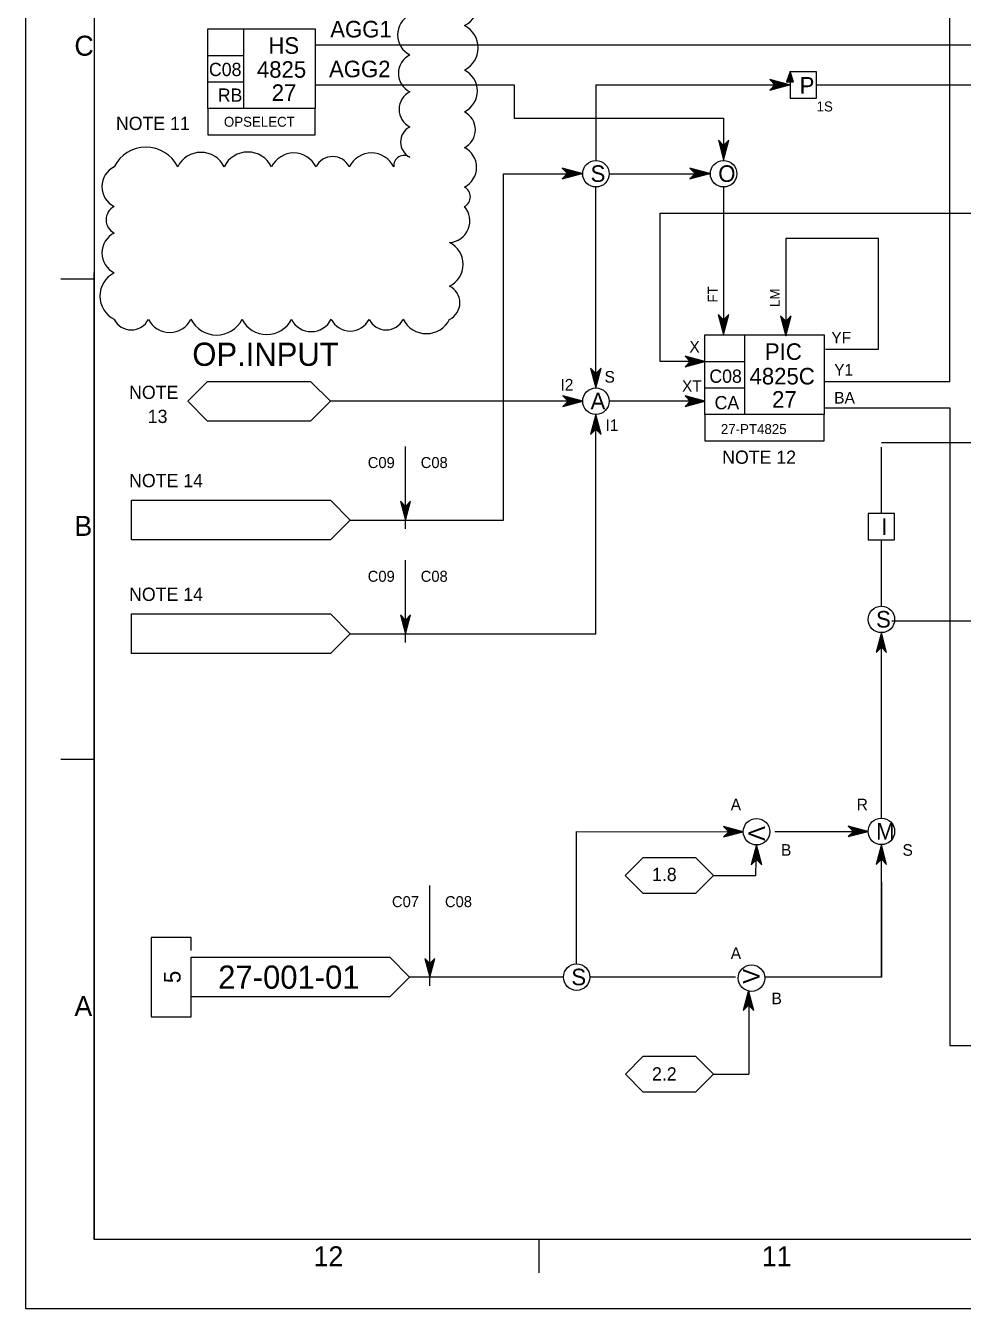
# Model space of a CAD drawing. Extents: x 0 to 841, y 0 to 594.
# Drawn here: x 0 to 141.6, y 0 to 193.6 of the extents above; entities that cross this region are included whole.
import ezdxf

# ---------------------------------------------------------------- set-up
doc = ezdxf.new("R2010")
doc.units = 0
for name, color, linetype in [('01-LIN-025-A', 7, 'Continuous'), ('03-LIN-025-C', 7, 'Continuous'), ('09-LIN-050-B', 7, 'Continuous'), ('12-LIN-100-A', 7, 'Continuous'), ('36-TXT-035', 7, 'Continuous'), ('43-', 7, 'Continuous'), ('45-', 7, 'Continuous'), ('46-', 7, 'Continuous'), ('48-BOR-018', 7, 'Continuous'), ('50-REV-035-TRNG', 7, 'Continuous'), ('Default', 7, 'Continuous')]:
    doc.layers.add(name, color=color, linetype=linetype)

msp = doc.modelspace()

# ---------------------------------------------------------------- linework, layer by layer
at = {"layer": '01-LIN-025-A'}
for p, q in [((10.33, 582.23), (10.33, 10.38)), ((10.33, 582.23), (10.33, 10.38)), ((10.33, 155.36), (5.32, 155.36)), ((10.33, 155.36), (5.32, 155.36)), ((10.33, 10.38), (10.33, 156.36)), ((10.33, 10.38), (10.33, 156.36)), ((159.74, 130.64), (129.18, 130.64)), ((10.33, 82.87), (5.32, 82.87)), ((10.33, 82.87), (5.32, 82.87)), ((81.06, 50), (57.97, 50)), ((107.18, 50), (85.18, 50)), ((129.18, 50), (111.55, 50)), ((109.18, 48), (109.18, 35.34)), ((103.84, 35.34), (109.18, 35.34)), ((648.95, 10.38), (10.33, 10.38)), ((648.95, 10.38), (10.33, 10.38)), ((77.49, 10.38), (77.49, 5.35)), ((77.49, 10.38), (77.49, 5.35))]:
    msp.add_line(p, q, dxfattribs=at)
for points in [[(139.51, 139.89), (139.51, 336.63)], [(43.78, 190.74), (171.68, 190.74)], [(43.78, 184.69), (73.75, 184.69)], [(73.75, 184.69), (73.75, 179.64)], [(86.09, 184.69), (115.32, 184.69)], [(86.09, 184.69), (86.09, 173.27)], [(119.4, 184.67), (161.51, 184.67)], [(73.75, 179.64), (105.33, 179.64)], [(105.33, 179.64), (105.33, 173.27)], [(72.14, 171.27), (84.09, 171.27)], [(72.14, 119), (72.14, 171.27)], [(88.09, 171.27), (103.37, 171.27)], [(86.09, 138.93), (86.09, 169.27)], [(105.33, 169.27), (105.33, 147.01)], [(95.77, 165.33), (148.38, 165.33)], [(120.74, 144.81), (128.74, 144.81), (128.74, 161.49), (114.74, 161.49), (114.74, 146.81)], [(120.55, 139.89), (139.52, 139.89)], [(120.55, 135.93), (139.52, 135.93)], [(139.52, 135.93), (139.52, 39.68)], [(86.09, 101.84), (86.09, 134.93)], [(57.36, 117.67), (57.36, 130.09)], [(129.18, 120), (129.18, 130)], [(49, 119), (72.14, 119)], [(129.18, 106), (129.18, 116)], [(57.36, 100.51), (57.36, 112.93)], [(49, 101.84), (86.09, 101.84)], [(129.18, 74), (129.18, 102)], [(83.18, 52), (83.18, 72), (108.34, 71.95)], [(113.1, 72), (127.18, 72)], [(103.83, 65.34), (110.24, 65.34), (110.34, 69.95)], [(129.18, 64.37), (129.18, 50), (129.18, 70)], [(61.02, 48.67), (61.02, 63.82)], [(24.97, 54), (24.97, 56), (20.97, 56), (18.97, 56), (18.97, 44), (24.97, 44), (24.97, 48)], [(139.52, 39.68), (266.02, 39.68)]]:
    msp.add_lwpolyline(points, dxfattribs=at)
msp.add_lwpolyline([(115.4, 186.67), (115.4, 182.67), (119.4, 182.67), (119.4, 186.67)], close=True, dxfattribs=at)
for centre in [(86.09, 171.27), (105.37, 171.27), (86.09, 136.93), (129.18, 104), (110.34, 71.95), (129.18, 72), (83.18, 50), (109.58, 49.85)]:
    msp.add_circle(centre, 2, dxfattribs=at)
at = {"layer": '03-LIN-025-C'}
for p, q in [((84.09, 136.93), (46, 136.93)), ((102.54, 136.93), (88.09, 136.93))]:
    msp.add_line(p, q, dxfattribs=at)
msp.add_lwpolyline([(102.54, 142.93), (95.77, 142.93), (95.77, 165.33)], dxfattribs=at)
at = {"layer": '09-LIN-050-B'}
msp.add_lwpolyline([(0, 0), (841, 0), (841, 594), (0, 594)], close=True, dxfattribs=at)
msp.add_lwpolyline([(0, 0), (841, 0), (841, 594), (0, 594)], close=True, dxfattribs=at)
at = {"layer": '12-LIN-100-A'}
for p, q in [((93.18, 68), (90.52, 65.34)), ((101.17, 68), (93.18, 68)), ((103.83, 65.34), (101.17, 68)), ((90.52, 65.34), (93.18, 62.68)), ((101.17, 62.68), (103.83, 65.34)), ((93.18, 62.68), (101.17, 62.68)), ((93.19, 38), (90.53, 35.34)), ((101.18, 38), (93.19, 38)), ((103.84, 35.34), (101.18, 38)), ((90.53, 35.34), (93.19, 32.68)), ((101.18, 32.68), (103.84, 35.34)), ((93.19, 32.68), (101.18, 32.68))]:
    msp.add_line(p, q, dxfattribs=at)
at = {"layer": '36-TXT-035'}
msp.add_lwpolyline([(193.76, 103.74), (130.75, 103.74)], dxfattribs=at)
at = {"layer": '43-'}
for p, q in [((24.47, 136.93), (27.47, 139.93)), ((27.47, 139.93), (43, 139.93)), ((46, 136.93), (43, 139.93)), ((27.47, 133.93), (24.47, 136.93)), ((43, 133.93), (46, 136.93)), ((43, 133.93), (27.47, 133.93)), ((16, 122), (46, 122)), ((16, 116), (16, 122)), ((46, 122), (49, 119)), ((49, 119), (46, 116)), ((46, 116), (16, 116)), ((16, 104.84), (46, 104.84)), ((16, 98.84), (16, 104.84)), ((46, 104.84), (49, 101.84)), ((49, 101.84), (46, 98.84)), ((46, 98.84), (16, 98.84)), ((24.97, 53), (54.97, 53)), ((24.97, 47), (24.97, 53)), ((54.97, 53), (57.97, 50)), ((57.97, 50), (54.97, 47)), ((54.97, 47), (24.97, 47))]:
    msp.add_line(p, q, dxfattribs=at)
at = {"layer": '46-'}
for p, q in [((115.32, 184.69), (112.32, 185.49)), ((112.32, 185.49), (113.12, 184.69)), ((113.12, 184.69), (112.32, 183.89)), ((112.32, 183.89), (115.32, 184.69)), ((114.92, 184.69), (112.72, 185.29)), ((112.72, 185.29), (113.32, 184.69)), ((113.32, 184.69), (112.72, 184.09)), ((112.72, 184.09), (114.92, 184.69)), ((114.52, 184.69), (113.12, 185.09)), ((113.12, 185.09), (113.52, 184.69)), ((113.52, 184.69), (113.12, 184.29)), ((113.12, 184.29), (114.52, 184.69)), ((114.12, 184.69), (113.52, 184.89)), ((113.52, 184.89), (113.72, 184.69)), ((113.72, 184.69), (113.52, 184.49)), ((113.52, 184.49), (114.12, 184.69)), ((105.37, 175.53), (104.57, 176.33)), ((104.57, 176.33), (105.37, 173.33)), ((105.37, 173.33), (106.17, 176.33)), ((106.17, 176.33), (105.37, 175.53)), ((105.37, 175.33), (104.77, 175.93)), ((104.77, 175.93), (105.37, 173.73)), ((105.37, 175.13), (104.97, 175.53)), ((104.97, 175.53), (105.37, 174.13)), ((105.37, 174.93), (105.17, 175.13)), ((105.17, 175.13), (105.37, 174.53)), ((105.37, 173.73), (105.97, 175.93)), ((105.97, 175.93), (105.37, 175.33)), ((105.37, 174.13), (105.77, 175.53)), ((105.77, 175.53), (105.37, 175.13)), ((105.37, 174.53), (105.57, 175.13)), ((105.57, 175.13), (105.37, 174.93)), ((84.01, 171.29), (81.01, 172.09)), ((81.01, 172.09), (81.81, 171.29)), ((81.81, 171.29), (81.01, 170.49)), ((81.01, 170.49), (84.01, 171.29)), ((83.61, 171.29), (81.41, 171.89)), ((81.41, 171.89), (82.01, 171.29)), ((82.01, 171.29), (81.41, 170.69)), ((81.41, 170.69), (83.61, 171.29)), ((83.21, 171.29), (81.81, 171.69)), ((81.81, 171.69), (82.21, 171.29)), ((82.21, 171.29), (81.81, 170.89)), ((81.81, 170.89), (83.21, 171.29)), ((82.81, 171.29), (82.21, 171.49)), ((82.21, 171.49), (82.41, 171.29)), ((82.41, 171.29), (82.21, 171.09)), ((82.21, 171.09), (82.81, 171.29)), ((103.29, 171.29), (100.29, 172.09)), ((100.29, 172.09), (101.09, 171.29)), ((101.09, 171.29), (100.29, 170.49)), ((100.29, 170.49), (103.29, 171.29)), ((102.89, 171.29), (100.69, 171.89)), ((100.69, 171.89), (101.29, 171.29)), ((101.29, 171.29), (100.69, 170.69)), ((100.69, 170.69), (102.89, 171.29)), ((102.49, 171.29), (101.09, 171.69)), ((101.09, 171.69), (101.49, 171.29)), ((101.49, 171.29), (101.09, 170.89)), ((101.09, 170.89), (102.49, 171.29)), ((102.09, 171.29), (101.49, 171.49)), ((101.49, 171.49), (101.69, 171.29)), ((101.69, 171.29), (101.49, 171.09)), ((101.49, 171.09), (102.09, 171.29)), ((105.33, 149.21), (104.53, 150.01)), ((104.53, 150.01), (105.33, 147.01)), ((105.33, 149.01), (104.73, 149.61)), ((104.73, 149.61), (105.33, 147.41)), ((105.33, 148.81), (104.93, 149.21)), ((104.93, 149.21), (105.33, 147.81)), ((105.33, 147.01), (106.13, 150.01)), ((106.13, 150.01), (105.33, 149.21)), ((105.33, 147.41), (105.93, 149.61)), ((105.93, 149.61), (105.33, 149.01)), ((105.33, 147.81), (105.73, 149.21)), ((105.73, 149.21), (105.33, 148.81)), ((114.74, 149.01), (113.94, 149.81)), ((113.94, 149.81), (114.74, 146.81)), ((114.74, 148.81), (114.14, 149.41)), ((114.14, 149.41), (114.74, 147.21)), ((114.74, 146.81), (115.54, 149.81)), ((115.54, 149.81), (114.74, 149.01)), ((114.74, 147.21), (115.34, 149.41)), ((115.34, 149.41), (114.74, 148.81)), ((105.33, 148.61), (105.13, 148.81)), ((105.13, 148.81), (105.33, 148.21)), ((105.33, 148.21), (105.53, 148.81)), ((105.53, 148.81), (105.33, 148.61)), ((114.74, 148.61), (114.34, 149.01)), ((114.34, 149.01), (114.74, 147.61)), ((114.74, 148.41), (114.54, 148.61)), ((114.54, 148.61), (114.74, 148.01)), ((114.74, 147.61), (115.14, 149.01)), ((115.14, 149.01), (114.74, 148.61)), ((114.74, 148.01), (114.94, 148.61)), ((114.94, 148.61), (114.74, 148.41)), ((102.54, 142.93), (99.54, 143.73)), ((99.54, 143.73), (100.34, 142.93)), ((102.14, 142.93), (99.94, 143.53)), ((99.94, 143.53), (100.54, 142.93)), ((101.74, 142.93), (100.34, 143.33)), ((100.34, 143.33), (100.74, 142.93)), ((86.09, 141.13), (85.29, 141.93)), ((85.29, 141.93), (86.09, 138.93)), ((86.09, 140.93), (85.49, 141.53)), ((85.49, 141.53), (86.09, 139.33)), ((86.09, 138.93), (86.89, 141.93)), ((86.89, 141.93), (86.09, 141.13)), ((86.09, 139.33), (86.69, 141.53)), ((86.69, 141.53), (86.09, 140.93)), ((100.34, 142.93), (99.54, 142.13)), ((99.54, 142.13), (102.54, 142.93)), ((100.54, 142.93), (99.94, 142.33)), ((99.94, 142.33), (102.14, 142.93)), ((100.74, 142.93), (100.34, 142.53)), ((100.34, 142.53), (101.74, 142.93)), ((101.34, 142.93), (100.74, 143.13)), ((100.74, 143.13), (100.94, 142.93)), ((100.94, 142.93), (100.74, 142.73)), ((100.74, 142.73), (101.34, 142.93)), ((86.09, 140.73), (85.69, 141.13)), ((85.69, 141.13), (86.09, 139.73)), ((86.09, 140.53), (85.89, 140.73)), ((85.89, 140.73), (86.09, 140.13)), ((86.09, 139.73), (86.49, 141.13)), ((86.49, 141.13), (86.09, 140.73)), ((86.09, 140.13), (86.29, 140.73)), ((86.29, 140.73), (86.09, 140.53)), ((84.09, 136.93), (81.09, 137.73)), ((81.09, 137.73), (81.89, 136.93)), ((83.69, 136.93), (81.49, 137.53)), ((81.49, 137.53), (82.09, 136.93)), ((102.54, 136.93), (99.54, 137.73)), ((99.54, 137.73), (100.34, 136.93)), ((102.14, 136.93), (99.94, 137.53)), ((99.94, 137.53), (100.54, 136.93)), ((81.89, 136.93), (81.09, 136.13)), ((81.09, 136.13), (84.09, 136.93)), ((82.09, 136.93), (81.49, 136.33)), ((81.49, 136.33), (83.69, 136.93)), ((83.29, 136.93), (81.89, 137.33)), ((81.89, 137.33), (82.29, 136.93)), ((82.29, 136.93), (81.89, 136.53)), ((81.89, 136.53), (83.29, 136.93)), ((82.89, 136.93), (82.29, 137.13)), ((82.29, 137.13), (82.49, 136.93)), ((82.49, 136.93), (82.29, 136.73)), ((82.29, 136.73), (82.89, 136.93)), ((100.34, 136.93), (99.54, 136.13)), ((99.54, 136.13), (102.54, 136.93)), ((100.54, 136.93), (99.94, 136.33)), ((99.94, 136.33), (102.14, 136.93)), ((101.74, 136.93), (100.34, 137.33)), ((100.34, 137.33), (100.74, 136.93)), ((100.74, 136.93), (100.34, 136.53)), ((100.34, 136.53), (101.74, 136.93)), ((101.34, 136.93), (100.74, 137.13)), ((100.74, 137.13), (100.94, 136.93)), ((100.94, 136.93), (100.74, 136.73)), ((100.74, 136.73), (101.34, 136.93)), ((86.09, 134.93), (85.29, 131.93)), ((86.09, 134.53), (85.49, 132.33)), ((86.09, 134.13), (85.69, 132.73)), ((86.09, 133.73), (85.89, 133.13)), ((86.89, 131.93), (86.09, 134.93)), ((86.69, 132.33), (86.09, 134.53)), ((86.49, 132.73), (86.09, 134.13)), ((86.29, 133.13), (86.09, 133.73)), ((85.29, 131.93), (86.09, 132.73)), ((85.49, 132.33), (86.09, 132.93)), ((85.69, 132.73), (86.09, 133.13)), ((85.89, 133.13), (86.09, 133.33)), ((86.09, 133.33), (86.29, 133.13)), ((86.09, 133.13), (86.49, 132.73)), ((86.09, 132.93), (86.69, 132.33)), ((86.09, 132.73), (86.89, 131.93)), ((57.36, 121.06), (56.6, 121.82)), ((56.6, 121.82), (57.36, 118.97)), ((57.36, 120.87), (56.79, 121.44)), ((56.79, 121.44), (57.36, 119.35)), ((57.36, 120.68), (56.98, 121.06)), ((56.98, 121.06), (57.36, 119.73)), ((57.36, 120.49), (57.17, 120.68)), ((57.17, 120.68), (57.36, 120.11)), ((57.36, 118.97), (58.12, 121.82)), ((58.12, 121.82), (57.36, 121.06)), ((57.36, 119.35), (57.93, 121.44)), ((57.93, 121.44), (57.36, 120.87)), ((57.36, 119.73), (57.74, 121.06)), ((57.74, 121.06), (57.36, 120.68)), ((57.36, 120.11), (57.55, 120.68)), ((57.55, 120.68), (57.36, 120.49)), ((57.36, 103.9), (56.6, 104.66)), ((56.6, 104.66), (57.36, 101.81)), ((57.36, 101.81), (58.12, 104.66)), ((58.12, 104.66), (57.36, 103.9)), ((57.36, 103.71), (56.79, 104.28)), ((56.79, 104.28), (57.36, 102.19)), ((57.36, 103.52), (56.98, 103.9)), ((56.98, 103.9), (57.36, 102.57)), ((57.36, 103.33), (57.17, 103.52)), ((57.17, 103.52), (57.36, 102.95)), ((57.36, 102.19), (57.93, 104.28)), ((57.93, 104.28), (57.36, 103.71)), ((57.36, 102.57), (57.74, 103.9)), ((57.74, 103.9), (57.36, 103.52)), ((57.36, 102.95), (57.55, 103.52)), ((57.55, 103.52), (57.36, 103.33)), ((129.18, 102), (128.38, 99)), ((129.18, 101.6), (128.58, 99.4)), ((129.18, 101.2), (128.78, 99.8)), ((129.18, 100.8), (128.98, 100.2)), ((129.98, 99), (129.18, 102)), ((129.78, 99.4), (129.18, 101.6)), ((129.58, 99.8), (129.18, 101.2)), ((129.38, 100.2), (129.18, 100.8)), ((128.38, 99), (129.18, 99.8)), ((128.58, 99.4), (129.18, 100)), ((128.78, 99.8), (129.18, 100.2)), ((128.98, 100.2), (129.18, 100.4)), ((129.18, 100.4), (129.38, 100.2)), ((129.18, 100.2), (129.58, 99.8)), ((129.18, 100), (129.78, 99.4)), ((129.18, 99.8), (129.98, 99)), ((108.34, 71.95), (105.34, 72.75)), ((105.34, 72.75), (106.14, 71.95)), ((106.14, 71.95), (105.34, 71.15)), ((105.34, 71.15), (108.34, 71.95)), ((107.94, 71.95), (105.74, 72.55)), ((105.74, 72.55), (106.34, 71.95)), ((106.34, 71.95), (105.74, 71.35)), ((105.74, 71.35), (107.94, 71.95)), ((107.54, 71.95), (106.14, 72.35)), ((106.14, 72.35), (106.54, 71.95)), ((106.54, 71.95), (106.14, 71.55)), ((106.14, 71.55), (107.54, 71.95)), ((107.14, 71.95), (106.54, 72.15)), ((106.54, 72.15), (106.74, 71.95)), ((106.74, 71.95), (106.54, 71.75)), ((106.54, 71.75), (107.14, 71.95)), ((127.18, 72), (124.18, 72.8)), ((124.18, 72.8), (124.98, 72)), ((124.98, 72), (124.18, 71.2)), ((124.18, 71.2), (127.18, 72)), ((126.78, 72), (124.58, 72.6)), ((124.58, 72.6), (125.18, 72)), ((125.18, 72), (124.58, 71.4)), ((124.58, 71.4), (126.78, 72)), ((126.38, 72), (124.98, 72.4)), ((124.98, 72.4), (125.38, 72)), ((125.38, 72), (124.98, 71.6)), ((124.98, 71.6), (126.38, 72)), ((125.98, 72), (125.38, 72.2)), ((125.38, 72.2), (125.58, 72)), ((125.58, 72), (125.38, 71.8)), ((125.38, 71.8), (125.98, 72)), ((110.34, 69.95), (109.54, 66.95)), ((111.14, 66.95), (110.34, 69.95)), ((129.18, 70), (128.38, 67)), ((129.98, 67), (129.18, 70)), ((110.34, 69.55), (109.74, 67.35)), ((109.74, 67.35), (110.34, 67.95)), ((110.34, 69.15), (109.94, 67.75)), ((109.94, 67.75), (110.34, 68.15)), ((110.34, 68.75), (110.14, 68.15)), ((110.14, 68.15), (110.34, 68.35)), ((110.94, 67.35), (110.34, 69.55)), ((110.74, 67.75), (110.34, 69.15)), ((110.54, 68.15), (110.34, 68.75)), ((110.34, 68.35), (110.54, 68.15)), ((110.34, 68.15), (110.74, 67.75)), ((110.34, 67.95), (110.94, 67.35)), ((128.38, 67), (129.18, 67.8)), ((129.18, 69.6), (128.58, 67.4)), ((128.58, 67.4), (129.18, 68)), ((129.18, 69.2), (128.78, 67.8)), ((128.78, 67.8), (129.18, 68.2)), ((129.18, 68.8), (128.98, 68.2)), ((128.98, 68.2), (129.18, 68.4)), ((129.78, 67.4), (129.18, 69.6)), ((129.58, 67.8), (129.18, 69.2)), ((129.38, 68.2), (129.18, 68.8)), ((129.18, 68.4), (129.38, 68.2)), ((129.18, 68.2), (129.58, 67.8)), ((129.18, 68), (129.78, 67.4)), ((129.18, 67.8), (129.98, 67)), ((109.54, 66.95), (110.34, 67.75)), ((110.34, 67.75), (111.14, 66.95)), ((61.02, 52.06), (60.26, 52.82)), ((60.26, 52.82), (61.02, 49.97)), ((61.02, 51.87), (60.45, 52.44)), ((60.45, 52.44), (61.02, 50.35)), ((61.02, 49.97), (61.78, 52.82)), ((61.78, 52.82), (61.02, 52.06)), ((61.02, 50.35), (61.59, 52.44)), ((61.59, 52.44), (61.02, 51.87)), ((61.02, 51.68), (60.64, 52.06)), ((60.64, 52.06), (61.02, 50.73)), ((61.02, 51.49), (60.83, 51.68)), ((60.83, 51.68), (61.02, 51.11)), ((61.02, 50.73), (61.4, 52.06)), ((61.4, 52.06), (61.02, 51.68)), ((61.02, 51.11), (61.21, 51.68)), ((61.21, 51.68), (61.02, 51.49)), ((109.14, 47.98), (108.34, 44.98)), ((109.14, 47.58), (108.54, 45.38)), ((109.14, 47.18), (108.74, 45.78)), ((109.14, 46.78), (108.94, 46.18)), ((109.94, 44.98), (109.14, 47.98)), ((109.74, 45.38), (109.14, 47.58)), ((109.54, 45.78), (109.14, 47.18)), ((109.34, 46.18), (109.14, 46.78)), ((108.34, 44.98), (109.14, 45.78)), ((108.54, 45.38), (109.14, 45.98)), ((108.74, 45.78), (109.14, 46.18)), ((108.94, 46.18), (109.14, 46.38)), ((109.14, 46.38), (109.34, 46.18)), ((109.14, 46.18), (109.54, 45.78)), ((109.14, 45.98), (109.74, 45.38)), ((109.14, 45.78), (109.94, 44.98))]:
    msp.add_line(p, q, dxfattribs=at)
at = {"layer": '48-BOR-018'}
for p, q in [((27.49, 193.12), (43.69, 193.12)), ((27.49, 181.12), (27.49, 193.12)), ((32.89, 193.12), (32.89, 181.12)), ((43.69, 193.12), (43.69, 181.12)), ((27.49, 189.12), (32.89, 189.12)), ((27.49, 185.12), (32.89, 185.12)), ((43.69, 181.12), (27.49, 181.12)), ((27.49, 181.12), (27.49, 177.12)), ((43.69, 177.12), (43.69, 181.12)), ((27.49, 177.12), (43.69, 177.12)), ((102.54, 146.93), (120.54, 146.93)), ((102.54, 134.93), (102.54, 146.93)), ((108.54, 146.93), (108.54, 134.93)), ((120.54, 146.93), (120.54, 134.93)), ((102.54, 142.93), (108.54, 142.93)), ((102.54, 138.93), (108.54, 138.93)), ((120.54, 134.93), (102.54, 134.93)), ((102.54, 134.93), (102.54, 130.93)), ((120.54, 130.93), (120.54, 134.93)), ((102.54, 130.93), (120.54, 130.93))]:
    msp.add_line(p, q, dxfattribs=at)
msp.add_lwpolyline([(127.18, 116), (131.18, 116), (131.18, 120), (127.18, 120)], close=True, dxfattribs=at)
at = {"layer": '50-REV-035-TRNG'}
for p, q in [((115.41, 186.71), (114.88, 185.12)), ((115.46, 186.46), (115.04, 185.21)), ((115.46, 186.21), (115.21, 185.29)), ((115.46, 185.96), (115.29, 185.38)), ((115.94, 185.12), (115.41, 186.71)), ((115.79, 185.21), (115.46, 186.21)), ((115.62, 185.29), (115.46, 185.96)), ((114.88, 185.12), (115.94, 185.12)), ((115.04, 185.21), (115.79, 185.21)), ((115.21, 185.29), (115.62, 185.29)), ((115.29, 185.38), (115.46, 185.38)), ((115.46, 185.38), (115.46, 185.71))]:
    msp.add_line(p, q, dxfattribs=at)
at = {"layer": 'Default'}
for centre, radius, start, end in [((64.47, 197.16), 3.95, 296.6246, 63.3754), ((59.5, 192.22), 3.36, 116.6246, 243.3754), ((64.56, 190.27), 3.75, 296.6246, 63.3754), ((59.4, 186.42), 3.12, 116.6246, 243.3754), ((64.65, 183.76), 3.54, 296.6246, 63.3754), ((59.33, 180.99), 2.96, 116.6246, 243.3754), ((64.88, 177.9), 3.02, 296.6246, 63.3754), ((59.15, 176.05), 2.56, 116.6246, 243.3754), ((18.16, 169.93), 5.36, 26.6246, 153.3754), ((26.46, 170.57), 3.92, 26.6246, 153.3754), ((33.54, 170.54), 4, 26.6246, 153.3754), ((40.48, 170.64), 3.76, 26.6246, 153.3754), ((52.21, 170.64), 3.76, 26.6246, 153.3754), ((64.74, 172.23), 3.33, 296.6246, 63.3754), ((14.88, 169.32), 3.36, 116.6246, 243.3754), ((46.34, 171.07), 2.8, 26.6246, 153.3754), ((57.14, 172.44), 1.58, 57.1535, 183.9044), ((65.5, 167.79), 1.64, 296.6246, 63.3754), ((14.38, 164.32), 2.24, 116.6246, 243.3754), ((63.76, 164.16), 3.29, 274.3144, 41.0653), ((14.88, 159.31), 3.36, 116.6246, 243.3754), ((62.36, 157.59), 3.68, 296.6246, 63.3754), ((15.13, 152.8), 3.92, 116.6246, 243.3754), ((62.75, 151.79), 2.8, 296.6246, 63.3754), ((15.95, 150.58), 2.88, 206.6246, 333.3754), ((21.74, 150.9), 3.6, 206.6246, 333.3754), ((28.82, 151.23), 4.32, 206.6246, 333.3754), ((36.4, 151.15), 4.16, 206.6246, 333.3754), ((43.12, 150.8), 3.36, 206.6246, 333.3754), ((48.99, 150.72), 3.2, 206.6246, 333.3754), ((54.42, 150.58), 2.88, 206.6246, 333.3754), ((60.5, 151.05), 3.92, 206.6246, 333.3754)]:
    msp.add_arc(centre, radius, start, end, dxfattribs=at)

# ---------------------------------------------------------------- texts
at = {"layer": '01-LIN-025-A'}
for s, height, p in [('C', 3.02, (7.36, 189.08)), ('C', 3.02, (7.36, 189.08)), ('P', 2.5, (116.84, 183.36)), ('1S', 1.5, (119.4, 180.67)), ('NOTE 11', 2, (13.63, 177.87)), ('OPSELECT', 1.5, (29.93, 178.36)), ('S', 2.5, (85.28, 170.04)), ('O', 2.5, (104.56, 170.04)), ('NOTE ', 2, (15.62, 137.27)), ('A', 2.5, (85.28, 135.7)), ('13', 2, (18.43, 133.64)), ('27-PT4825', 1.5, (104.95, 131.98)), ('NOTE 12', 2, (105.15, 127.48)), ('NOTE 14 ', 2, (15.62, 123.95)), ('B', 3.02, (7.36, 116.6)), ('B', 3.02, (7.36, 116.6)), ('NOTE 14 ', 2, (15.62, 106.79)), ('S', 2.5, (128.38, 102.77)), ('M', 2.5, (128.38, 70.77)), ('S', 2.5, (82.38, 48.77)), ('A', 3.02, (7.36, 44.11)), ('A', 3.02, (7.36, 44.11)), ('12', 3.02, (43.46, 6.35)), ('12', 3.02, (43.46, 6.35)), ('11', 3.02, (111.13, 6.35)), ('11', 3.02, (111.13, 6.35))]:
    msp.add_text(s, height=height, dxfattribs=at).set_placement(p)
for s, height, rotation, p in [('FT', 1.5, 90, (104.48, 151.83)), ('LM', 1.5, 90, (113.85, 151.16)), ('V', 2.5, 270, (109.11, 72.8)), ('5', 2.5, 90, (23.39, 49.09)), ('V', 2.5, 90, (110.8, 49))]:
    msp.add_text(s, height=height, rotation=rotation, dxfattribs=at).set_placement(p)
at = {"layer": '43-'}
for s, p in [('OP.INPUT', (25.16, 142.27)), ('27-001-01', (29.07, 48.25))]:
    msp.add_text(s, height=3.5, dxfattribs=at).set_placement(p)
at = {"layer": '45-'}
for s, height, p in [('YF', 1.75, (121.63, 145.65)), ('X', 1.75, (100.2, 144.27)), ('S', 1.75, (87.39, 139.74)), ('Y1', 1.75, (122.06, 140.81)), ('I2', 1.75, (80.74, 138.54)), ('XT', 1.75, (99.08, 138.35)), ('BA', 1.75, (122.06, 136.58)), ('I1', 1.75, (87.54, 132.45)), ('C09', 1.662, (51.64, 126.84)), ('C08', 1.662, (59.64, 126.84)), ('C09', 1.662, (51.64, 109.67)), ('C08', 1.662, (59.64, 109.67)), ('A', 1.75, (106.44, 75.18)), ('R', 1.75, (125.45, 75.18)), ('B', 1.75, (114.03, 68.32)), ('S', 1.75, (132.37, 68.32)), ('C07', 1.662, (55.3, 60.56)), ('C08', 1.662, (63.3, 60.56)), ('A', 1.75, (106.44, 52.74)), ('B', 1.75, (112.6, 45.91))]:
    msp.add_text(s, height=height, dxfattribs=at).set_placement(p)
at = {"layer": '48-BOR-018'}
for s, height, p in [('HS', 2.5, (36.64, 189.37)), ('RB', 2, (29, 182.14)), ('PIC', 2.5, (111.6, 143.17))]:
    msp.add_text(s, height=height, dxfattribs=at).set_placement(p)
at = {"layer": '50-REV-035-TRNG'}
for s, height, p in [('AGG1', 2.5, (45.98, 191.84)), ('C08', 2, (27.67, 186.01)), ('4825', 2.5, (34.91, 185.76)), ('AGG2', 2.5, (45.79, 185.83)), ('27', 2.5, (37.14, 182.26)), ('C08', 2, (103.21, 139.71)), ('4825C', 2.5, (109.28, 139.46)), ('CA', 2, (104, 135.71)), ('27', 2.5, (112.68, 135.96)), ('I', 2.5, (129.18, 116.75)), ('1.8', 2, (94.56, 64.5)), ('2.2', 2, (94.56, 34.39))]:
    msp.add_text(s, height=height, dxfattribs=at).set_placement(p)

doc.saveas('drawing.dxf')
